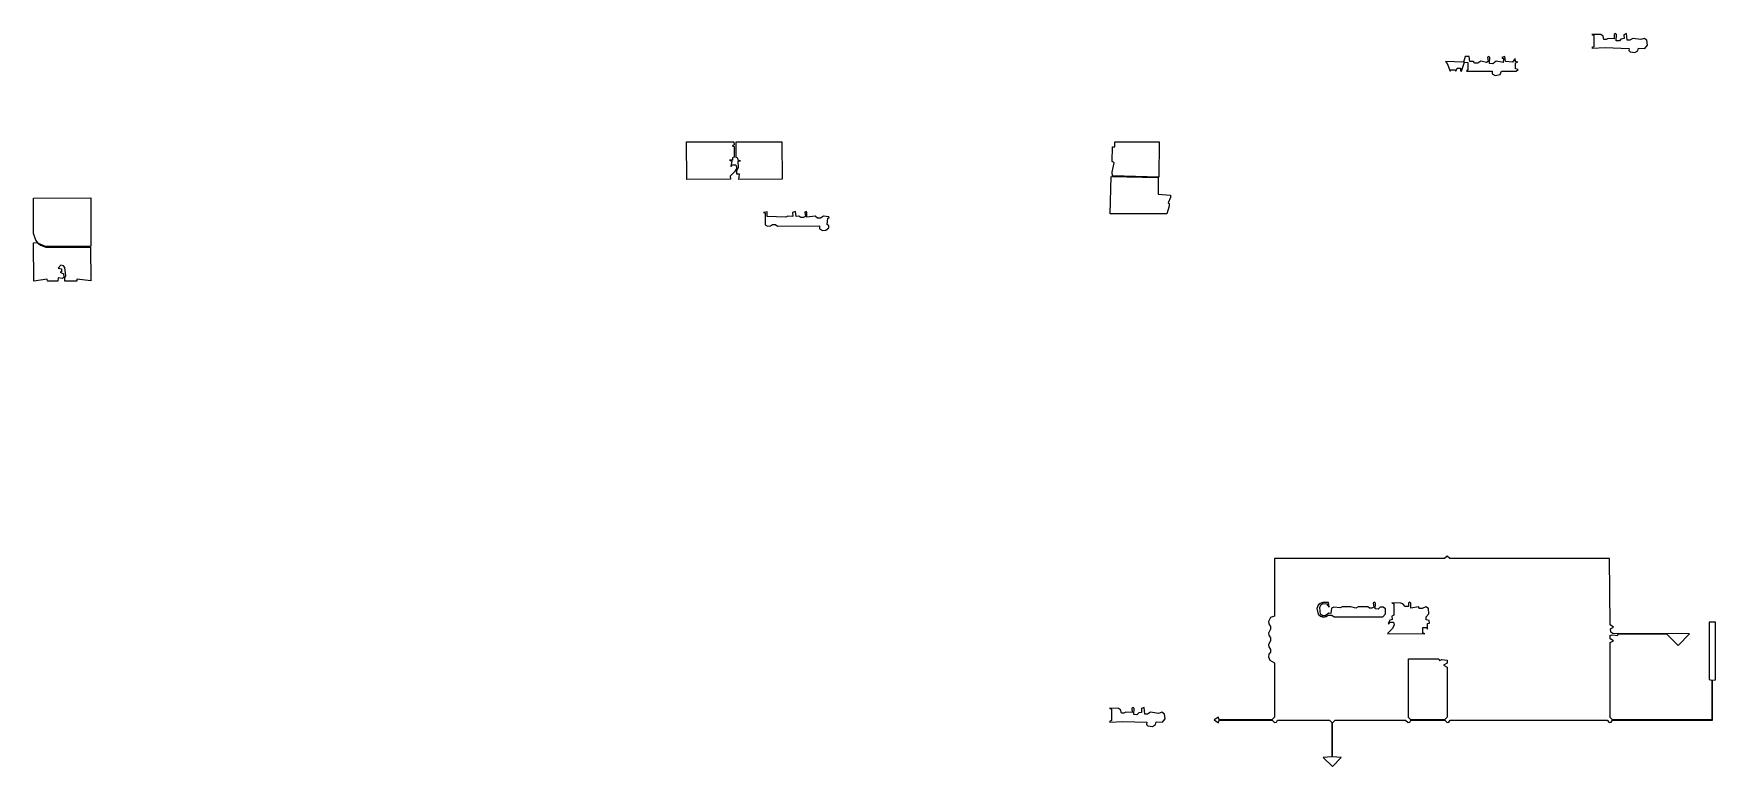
# Model space of a CAD drawing. Extents: x -252 to 815, y -482 to 324.
# Drawn here: x -222 to 334, y -460 to -218 of the extents above; entities that cross this region are included whole.
import ezdxf

# ---------------------------------------------------------------- set-up
doc = ezdxf.new("R2010")
doc.units = 0

msp = doc.modelspace()

# ---------------------------------------------------------------- linework, layer by layer
at = {"layer": 'CONTROL_CAVITY'}
for p, q in [((244.57, -391.67), (188.31, -391.67)), ((188.31, -391.67), (188.31, -410.72)), ((245.46, -390.91), (244.57, -391.67)), ((246.35, -391.67), (245.46, -390.91)), ((299.12, -391.67), (246.35, -391.67)), ((299.31, -413.64), (299.12, -391.67)), ((187.04, -411.23), (186.4, -412.56)), ((188.31, -410.72), (187.04, -411.23)), ((186.4, -412.56), (186.47, -413.26)), ((187.04, -415.04), (186.4, -416.37)), ((186.4, -416.37), (186.47, -417.07)), ((186.47, -413.26), (187.04, -414.15)), ((187.04, -414.15), (187.04, -415.04)), ((300.45, -414.34), (299.31, -413.64)), ((299.37, -417.2), (299.94, -416.88)), ((299.43, -414.91), (300.45, -414.34)), ((299.5, -416.05), (299.43, -414.91)), ((300.2, -416.43), (299.5, -416.05)), ((299.94, -416.88), (301.91, -417.13)), ((325.6, -416.56), (300.2, -416.43)), ((301.91, -417.13), (301.97, -416.62)), ((301.97, -416.62), (317.91, -416.62)), ((317.91, -416.62), (321.85, -420.43)), ((321.85, -420.43), (325.6, -416.56)), ((334.11, -412.75), (332.01, -412.69)), ((332.01, -412.69), (332.01, -431.74)), ((334.11, -431.86), (334.11, -412.75)), ((187.04, -418.85), (186.4, -420.18)), ((186.4, -420.18), (186.47, -420.88)), ((186.47, -417.07), (187.04, -417.96)), ((186.47, -420.88), (187.04, -421.77)), ((187.04, -417.96), (187.04, -418.85)), ((187.04, -421.77), (187.04, -422.66)), ((299.31, -419.48), (300.45, -418.91)), ((299.31, -444.25), (299.31, -419.48)), ((299.37, -418.27), (299.37, -417.2)), ((300.45, -418.91), (299.37, -418.27)), ((186.53, -423.35), (186.4, -424.24)), ((186.4, -424.24), (186.79, -425.26)), ((187.04, -422.66), (186.53, -423.35)), ((186.79, -425.26), (188.31, -426.21)), ((188.31, -426.21), (188.31, -444.18)), ((332.01, -431.74), (332.96, -431.93)), ((332.96, -431.93), (332.9, -445.01)), ((333.15, -431.93), (334.11, -431.86)), ((333.15, -445.2), (333.15, -431.93)), ((169.83, -444.18), (168.37, -445.01)), ((170.02, -445.01), (169.83, -444.18)), ((188.31, -444.18), (187.48, -445.01)), ((300.07, -445.01), (299.31, -444.25)), ((168.37, -445.01), (169.89, -446.02)), ((169.89, -446.02), (170.02, -445.2)), ((187.48, -445.01), (170.02, -445.01)), ((170.02, -445.2), (187.55, -445.2)), ((187.55, -445.2), (188.31, -445.96)), ((188.31, -445.96), (189.01, -445.77)), ((189.01, -445.77), (189.33, -445.2)), ((189.33, -445.2), (206.53, -445.2)), ((206.53, -445.2), (207.36, -445.96)), ((207.36, -445.96), (207.36, -457.26)), ((207.55, -446.02), (208.38, -445.2)), ((207.55, -457.26), (207.55, -446.02)), ((208.38, -445.2), (231.68, -445.2)), ((231.68, -445.2), (232.51, -445.96)), ((232.51, -445.96), (233.08, -445.83)), ((233.08, -445.83), (233.46, -445.2)), ((233.46, -445.2), (244.63, -445.2)), ((244.63, -445.2), (245.4, -445.96)), ((245.4, -445.96), (246.03, -445.83)), ((246.03, -445.83), (246.41, -445.2)), ((246.41, -445.2), (298.29, -445.2)), ((298.29, -445.2), (299.05, -445.96)), ((299.05, -445.96), (299.69, -445.83)), ((299.69, -445.83), (300.07, -445.2)), ((332.9, -445.01), (300.07, -445.01)), ((300.07, -445.2), (333.15, -445.2)), ((207.36, -457.26), (204.5, -457.45)), ((204.5, -457.45), (207.49, -460.44)), ((207.49, -460.44), (210.41, -457.52)), ((210.41, -457.52), (207.55, -457.26))]:
    msp.add_line(p, q, dxfattribs=at)
at = {"layer": 'SMALL_FEATURE'}
for p, q in [((293.27, -218.31), (293.91, -218.63)), ((296.2, -218.38), (293.27, -218.31)), ((293.91, -222.38), (293.27, -222.69)), ((293.91, -218.63), (293.91, -222.38)), ((296.96, -218.88), (296.2, -218.38)), ((297.28, -219.96), (296.96, -218.88)), ((297.97, -219.96), (297.28, -219.96)), ((298.67, -219.65), (297.97, -219.96)), ((300.7, -219.77), (298.67, -219.65)), ((301.09, -218.06), (300.64, -218.31)), ((300.64, -218.31), (300.7, -219.77)), ((301.4, -218.38), (301.09, -218.06)), ((301.34, -220.41), (301.4, -218.38)), ((302.36, -220.47), (301.34, -220.41)), ((302.8, -219.9), (302.36, -220.47)), ((303.94, -219.65), (302.8, -219.9)), ((304.77, -218.06), (303.82, -218.44)), ((303.82, -218.44), (303.94, -219.65)), ((304.96, -220.28), (304.77, -218.06)), ((305.85, -220.28), (304.96, -220.28)), ((306.86, -219.65), (305.85, -220.28)), ((309.47, -220.03), (306.86, -219.65)), ((310.55, -219.65), (309.47, -220.03)), ((311.5, -220.28), (310.55, -219.65)), ((310.8, -222.95), (311.69, -221.87)), ((311.69, -221.87), (311.5, -220.28)), ((244.89, -227.33), (245.4, -227.9)), ((250.79, -227.46), (244.89, -227.33)), ((245.4, -227.9), (246.41, -230.51)), ((250.16, -230.51), (251.17, -227.52)), ((251.43, -225.62), (250.79, -227.46)), ((251.17, -227.52), (252.25, -227.58)), ((252.7, -225.62), (251.43, -225.62)), ((252.25, -227.58), (252.25, -229.93)), ((252.95, -227.33), (252.7, -225.62)), ((254.1, -227.27), (252.95, -227.33)), ((254.6, -227.84), (254.1, -227.27)), ((255.62, -227.84), (254.6, -227.84)), ((256.57, -227.2), (255.62, -227.84)), ((258.41, -227.58), (256.57, -227.2)), ((259.05, -227.27), (258.41, -227.58)), ((259.24, -225.62), (258.79, -225.87)), ((258.79, -225.87), (259.05, -227.27)), ((259.56, -225.93), (259.24, -225.62)), ((259.49, -227.96), (259.56, -225.93)), ((261.59, -227.2), (260.51, -228.03)), ((264, -227.58), (261.59, -227.2)), ((264.51, -225.62), (263.56, -226)), ((263.56, -226), (264.06, -226.25)), ((264.06, -226.25), (264, -227.58)), ((264.76, -227.33), (264.51, -225.62)), ((266.99, -227.46), (264.76, -227.33)), ((267.94, -226.31), (266.99, -227.46)), ((268.07, -227.27), (267.94, -226.31)), ((268.83, -227.46), (268.07, -227.27)), ((268.07, -227.71), (268.83, -227.46)), ((268.07, -229.74), (268.07, -227.71)), ((293.27, -222.69), (293.4, -222.88)), ((293.4, -222.88), (297.72, -222.69)), ((297.72, -222.69), (305.59, -222.95)), ((305.59, -222.95), (305.53, -223.65)), ((305.53, -223.65), (305.91, -224.09)), ((305.91, -224.09), (307.44, -224.35)), ((307.44, -224.35), (308.51, -223.71)), ((308.51, -223.71), (308.71, -222.82)), ((308.71, -222.82), (310.8, -222.95)), ((246.41, -230.51), (246.79, -230)), ((246.79, -230), (247.94, -230)), ((247.94, -230), (248.32, -230.51)), ((248.32, -230.51), (248.76, -229.49)), ((248.76, -229.49), (249.9, -229.49)), ((249.9, -229.49), (249.84, -230.38)), ((249.84, -230.38), (250.16, -230.51)), ((252.25, -229.93), (251.87, -230.44)), ((251.87, -230.44), (260.32, -230.44)), ((260.51, -228.03), (259.49, -227.96)), ((260.32, -230.44), (260.32, -231.33)), ((260.32, -231.33), (261.27, -231.9)), ((261.27, -231.9), (262.92, -231.58)), ((262.92, -231.58), (263.43, -230.44)), ((263.43, -230.44), (268.26, -230.51)), ((268.89, -229.93), (268.07, -229.74)), ((268.26, -230.51), (268.89, -229.93)), ((-6, -253.87), (9.68, -253.81)), ((-5.94, -266.32), (-6, -253.87)), ((9.75, -254.83), (9.11, -255.21)), ((9.11, -255.21), (9.75, -255.4)), ((9.68, -253.81), (9.75, -254.83)), ((9.75, -255.4), (9.75, -258.89)), ((10.38, -253.87), (25.5, -253.81)), ((10.38, -259.02), (10.38, -253.87)), ((25.5, -253.81), (25.56, -266.19)), ((134.65, -260.41), (134.78, -255.52)), ((134.78, -255.52), (135.6, -255.46)), ((135.54, -253.87), (150.27, -253.81)), ((135.6, -255.46), (135.54, -253.87)), ((150.27, -253.81), (150.08, -265.49)), ((9.24, -259.97), (8.22, -259.97)), ((8.22, -259.97), (8.92, -260.22)), ((8.92, -260.22), (8.6, -261.94)), ((9.75, -258.89), (9.18, -259.14)), ((9.18, -259.14), (9.24, -259.97)), ((10.95, -259.27), (10.38, -259.02)), ((11.02, -259.97), (10.95, -259.27)), ((11.84, -260.1), (11.02, -259.97)), ((11.02, -260.22), (11.84, -260.1)), ((11.21, -262.32), (11.02, -260.22)), ((135.41, -260.79), (134.65, -260.41)), ((134.72, -263.91), (135.41, -260.79)), ((8.54, -266.19), (-5.94, -266.32)), ((9.87, -263.78), (8.41, -265.24)), ((8.41, -265.24), (8.54, -266.19)), ((8.6, -261.94), (8.79, -262.06)), ((8.79, -262.06), (9.18, -261.49)), ((9.18, -261.49), (10.32, -261.49)), ((10.57, -262.51), (9.87, -263.78)), ((10.32, -261.49), (10.57, -262.51)), ((10.64, -263.4), (11.21, -262.32)), ((10.64, -264.54), (10.64, -263.4)), ((11.46, -264.6), (10.64, -264.54)), ((11.33, -266.26), (11.46, -264.6)), ((25.56, -266.19), (11.33, -266.26)), ((134.02, -277.69), (134.33, -265.3)), ((134.33, -265.3), (149.96, -265.68)), ((134.78, -265.05), (134.72, -263.91)), ((150.08, -265.49), (134.78, -265.05)), ((149.96, -265.68), (149.89, -271.14)), ((149.89, -271.14), (154.02, -271.46)), ((154.02, -272.29), (153.26, -274)), ((154.02, -271.46), (154.02, -272.29)), ((-221.84, -272.48), (-202.91, -272.42)), ((-221.84, -284.23), (-221.84, -272.48)), ((-202.91, -272.42), (-202.98, -288.42)), ((20.61, -276.99), (19.46, -277.24)), ((19.46, -277.24), (19.97, -277.49)), ((19.97, -277.49), (19.97, -281.3)), ((20.67, -278.57), (20.61, -276.99)), ((30, -276.86), (29.05, -277.24)), ((29.05, -277.24), (29.11, -278.57)), ((30.26, -278.57), (30, -276.86)), ((33.5, -276.86), (33.05, -277.11)), ((33.05, -277.11), (33.31, -278.51)), ((33.81, -277.18), (33.5, -276.86)), ((33.81, -278.77), (33.81, -277.18)), ((152.81, -277.62), (134.02, -277.69)), ((153.57, -275.08), (152.81, -277.62)), ((153.26, -274), (153.57, -274.26)), ((153.57, -274.26), (153.57, -275.08)), ((19.97, -281.3), (20.8, -281.75)), ((26.83, -278.77), (20.67, -278.57)), ((20.8, -281.75), (21.75, -281.69)), ((21.75, -281.69), (22.38, -281.18)), ((22.38, -281.18), (23.46, -281.18)), ((23.46, -281.18), (24.03, -281.75)), ((24.03, -281.75), (38, -281.69)), ((27.46, -278.45), (26.83, -278.77)), ((29.11, -278.57), (27.46, -278.45)), ((31.15, -278.45), (30.26, -278.57)), ((31.78, -278.83), (31.15, -278.45)), ((32.67, -278.83), (31.78, -278.83)), ((33.31, -278.51), (32.67, -278.83)), ((36.54, -278.45), (33.81, -278.77)), ((37.31, -279.15), (36.54, -278.45)), ((38.26, -279.15), (37.31, -279.15)), ((38, -281.69), (38, -282.58)), ((38, -282.58), (38.96, -283.15)), ((39.27, -278.45), (38.26, -279.15)), ((38.96, -283.15), (40.1, -283.08)), ((40.99, -278.7), (39.27, -278.45)), ((40.1, -283.08), (41.05, -282.26)), ((40.54, -281.24), (40.67, -279.08)), ((40.99, -281.62), (40.54, -281.24)), ((40.67, -279.08), (41.12, -279.02)), ((41.12, -279.02), (40.99, -278.7)), ((41.05, -282.26), (40.99, -281.62)), ((-221.14, -286.39), (-221.84, -284.23)), ((-221.84, -287.21), (-220.63, -287.15)), ((-221.77, -299.91), (-221.84, -287.21)), ((-220.19, -287.46), (-221.14, -286.39)), ((-220.63, -287.15), (-219.55, -288.04)), ((-217.9, -288.48), (-220.19, -287.46)), ((-219.55, -288.04), (-217.77, -288.67)), ((-202.98, -288.42), (-217.9, -288.48)), ((-217.77, -288.67), (-203.04, -288.67)), ((-203.04, -288.67), (-202.98, -299.85)), ((-217.39, -299.28), (-221.77, -299.91)), ((-217.2, -299.97), (-217.39, -299.28)), ((-213.84, -299.97), (-217.2, -299.97)), ((-213.77, -298.83), (-213.84, -299.97)), ((-212.82, -294.7), (-213.77, -295.59)), ((-213.77, -295.59), (-212.63, -295.85)), ((-212.25, -299.02), (-213.77, -298.83)), ((-212.63, -296.8), (-213.07, -296.99)), ((-213.07, -296.99), (-211.99, -297.5)), ((-211.93, -294.89), (-212.82, -294.7)), ((-212.63, -295.85), (-212.63, -296.8)), ((-211.87, -298.64), (-212.25, -299.02)), ((-211.99, -297.5), (-211.87, -298.64)), ((-211.49, -295.47), (-211.93, -294.89)), ((-211.55, -298.89), (-211.23, -298.2)), ((-211.49, -299.97), (-211.55, -298.89)), ((-211.23, -298.2), (-211.49, -295.47)), ((-207.61, -299.97), (-211.49, -299.97)), ((-207.55, -299.28), (-207.61, -299.97)), ((-202.98, -299.85), (-207.55, -299.28)), ((202.85, -407.1), (202.41, -408.24)), ((202.41, -408.24), (202.85, -410.08)), ((203.49, -406.53), (202.85, -407.1)), ((202.85, -410.08), (203.61, -410.78)), ((203.3, -407.86), (203.68, -407.04)), ((203.55, -410.08), (203.3, -407.86)), ((204.31, -406.21), (203.49, -406.53)), ((204.25, -410.59), (203.55, -410.08)), ((203.61, -410.78), (204.57, -411.04)), ((203.68, -407.04), (204.31, -406.59)), ((205.14, -410.65), (204.25, -410.59)), ((206.22, -406.21), (204.31, -406.21)), ((204.31, -406.59), (205.58, -406.65)), ((204.57, -411.04), (205.45, -410.91)), ((206.34, -409.77), (205.14, -410.65)), ((205.45, -410.91), (206.15, -410.4)), ((205.58, -406.65), (206.47, -407.8)), ((206.15, -410.4), (207.3, -410.4)), ((206.47, -407.8), (206.22, -406.21)), ((207.04, -409.83), (206.34, -409.77)), ((207.17, -408.05), (207.04, -409.83)), ((207.93, -407.73), (207.17, -408.05)), ((207.3, -410.4), (208.06, -410.97)), ((210.03, -407.99), (207.93, -407.73)), ((208.06, -410.97), (224.19, -410.97)), ((210.72, -407.67), (210.03, -407.99)), ((213.65, -407.67), (210.72, -407.67)), ((215.23, -408.05), (213.65, -407.67)), ((216.06, -407.67), (215.23, -408.05)), ((219.17, -407.67), (216.06, -407.67)), ((219.81, -408.05), (219.17, -407.67)), ((220.57, -408.05), (219.81, -408.05)), ((221.2, -407.73), (220.57, -408.05)), ((221.39, -406.08), (220.95, -406.34)), ((220.95, -406.34), (221.2, -407.73)), ((221.71, -406.4), (221.39, -406.08)), ((221.65, -408.37), (221.71, -406.4)), ((222.6, -408.43), (221.65, -408.37)), ((223.3, -407.8), (222.6, -408.43)), ((224.31, -407.73), (223.3, -407.8)), ((224.19, -410.97), (225.08, -409.96)), ((225.01, -408.37), (224.31, -407.73)), ((225.08, -409.96), (225.01, -408.37)), ((230.16, -406.4), (227.17, -406.34)), ((227.17, -406.34), (227.81, -406.65)), ((227.81, -410.4), (227.17, -410.72)), ((227.17, -410.72), (227.3, -411.86)), ((227.81, -406.65), (227.81, -410.4)), ((230.79, -406.65), (230.16, -406.4)), ((231.55, -407.54), (230.79, -406.65)), ((232.7, -407.54), (231.55, -407.54)), ((233.08, -406.08), (232.63, -406.34)), ((232.63, -406.34), (232.7, -407.54)), ((233.39, -406.4), (233.08, -406.08)), ((233.39, -408.11), (233.39, -406.4)), ((236, -407.67), (233.39, -408.11)), ((236.25, -408.18), (236, -407.67)), ((237.14, -408.18), (236.25, -408.18)), ((238.35, -407.67), (237.14, -408.18)), ((239.3, -408.24), (238.35, -407.67)), ((238.54, -410.97), (239.43, -409.96)), ((238.54, -411.99), (238.54, -410.97)), ((239.43, -409.96), (239.3, -408.24)), ((227.23, -414.97), (225.77, -416.5)), ((225.77, -416.5), (238.03, -416.62)), ((226.47, -412.11), (225.96, -413.13)), ((225.96, -413.13), (226.16, -413.26)), ((226.16, -413.26), (226.54, -412.69)), ((227.3, -411.86), (226.47, -412.11)), ((226.54, -412.69), (227.68, -412.69)), ((227.93, -413.7), (227.23, -414.97)), ((227.68, -412.69), (227.93, -413.7)), ((237.39, -414.53), (238.6, -414.46)), ((237.39, -416.24), (237.39, -414.53)), ((238.03, -416.62), (237.39, -416.24)), ((239.49, -412.18), (238.54, -411.99)), ((238.6, -414.46), (238.92, -415.04)), ((238.92, -413.13), (239.55, -413.07)), ((238.92, -415.04), (238.92, -413.13)), ((239.55, -413.07), (239.49, -412.18)), ((232.63, -444.25), (232.7, -424.82)), ((232.7, -424.82), (242.73, -424.82)), ((242.73, -424.82), (242.92, -425.39)), ((242.92, -425.39), (243.68, -425.07)), ((243.68, -425.07), (245.4, -425.32)), ((245.4, -426.34), (244.25, -426.97)), ((244.25, -426.97), (245.4, -427.61)), ((245.4, -425.32), (245.4, -426.34)), ((245.4, -427.61), (245.4, -444.18)), ((133.83, -441.2), (134.46, -441.52)), ((136.75, -441.26), (133.83, -441.2)), ((134.46, -441.52), (134.46, -445.26)), ((137.51, -441.77), (136.75, -441.26)), ((137.83, -442.85), (137.51, -441.77)), ((138.53, -442.85), (137.83, -442.85)), ((139.22, -442.53), (138.53, -442.85)), ((141.26, -442.66), (139.22, -442.53)), ((141.64, -440.94), (141.19, -441.2)), ((141.19, -441.2), (141.26, -442.66)), ((141.95, -441.26), (141.64, -440.94)), ((141.89, -443.29), (141.95, -441.26)), ((142.91, -443.36), (141.89, -443.29)), ((143.48, -442.72), (142.91, -443.36)), ((144.43, -442.6), (143.48, -442.72)), ((145.32, -440.94), (144.37, -441.33)), ((144.37, -441.33), (144.43, -442.6)), ((145.51, -443.17), (145.32, -440.94)), ((146.4, -443.17), (145.51, -443.17)), ((147.42, -442.53), (146.4, -443.17)), ((150.02, -442.91), (147.42, -442.53)), ((151.1, -442.53), (150.02, -442.91)), ((152.05, -443.17), (151.1, -442.53)), ((151.35, -445.83), (152.24, -444.75)), ((152.24, -444.75), (152.05, -443.17)), ((233.46, -445.01), (232.63, -444.25)), ((245.4, -444.18), (244.57, -445.01)), ((134.46, -445.26), (133.83, -445.58)), ((133.83, -445.58), (133.95, -445.77)), ((133.95, -445.77), (138.27, -445.58)), ((138.27, -445.58), (146.15, -445.83)), ((146.15, -445.83), (146.08, -446.53)), ((146.08, -446.53), (146.46, -446.98)), ((146.46, -446.98), (147.99, -447.23)), ((147.99, -447.23), (149.07, -446.6)), ((149.07, -446.6), (149.26, -445.71)), ((149.26, -445.71), (151.35, -445.83)), ((244.57, -445.01), (233.46, -445.01))]:
    msp.add_line(p, q, dxfattribs=at)

doc.saveas('drawing.dxf')
